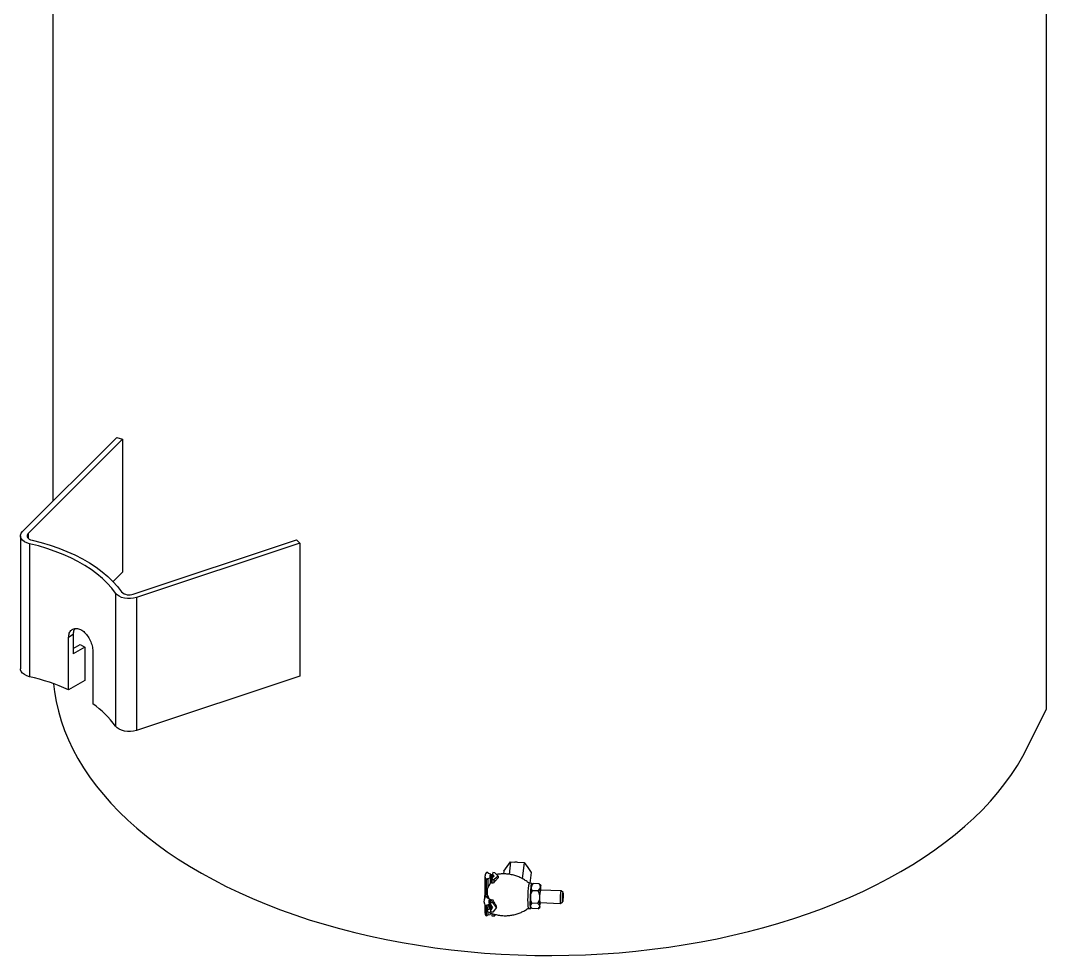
# Model space of a CAD drawing. Header units: millimetres. Extents: x 118006 to 124636, y -130611 to -125922.
# Drawn here: x 122262 to 122766, y -129395 to -128936 of the extents above; entities that cross this region are included whole.
import ezdxf

# ---------------------------------------------------------------- set-up
doc = ezdxf.new("R2010")
doc.units = ezdxf.units.MM
doc.header["$LTSCALE"] = 13
doc.layers.add('几何体', color=7, linetype='Continuous')

msp = doc.modelspace()

# ---------------------------------------------------------------- linework, layer by layer
at = {"layer": '几何体'}
for p, q in [((122765.66, -129274.24), (122765.66, -128706.22)), ((122277.66, -128923.44), (122277.66, -129172.11)), ((122262.7, -129187.08), (122308.98, -129140.8)), ((122311.75, -129141.72), (122265.47, -129188)), ((122308.98, -129140.8), (122311.75, -129141.72)), ((122311.75, -129141.72), (122311.75, -129207.04)), ((122265.47, -129188), (122265.47, -129190.31)), ((122261.73, -129189.16), (122261.73, -129254.48)), ((122266.22, -129193.01), (122266.22, -129258.33)), ((122317.1, -129217.81), (122397.27, -129191.09)), ((122398.87, -129192.69), (122318.7, -129219.41)), ((122397.27, -129191.09), (122398.87, -129192.69)), ((122398.87, -129192.69), (122398.87, -129258.01)), ((122311.75, -129207.04), (122307.19, -129211.61)), ((122308.43, -129217.38), (122308.43, -129282.7)), ((122318.7, -129219.41), (122318.7, -129284.73)), ((122287.61, -129237.69), (122285.33, -129239.01)), ((122287.61, -129237.69), (122287.61, -129247.16)), ((122285.33, -129264.81), (122285.33, -129239.01)), ((122287.61, -129244.55), (122291, -129242.59)), ((122291, -129242.59), (122293.26, -129243.9)), ((122293.26, -129243.9), (122287.61, -129247.16)), ((122293.26, -129243.9), (122293.26, -129260.23)), ((122297.21, -129245.86), (122297.21, -129271.67)), ((122398.87, -129258.01), (122318.7, -129284.73)), ((122293.26, -129260.23), (122285.33, -129264.81)), ((122500.78, -129351.6), (122502.46, -129349.29)), ((122502.46, -129349.29), (122501.68, -129355.45)), ((122502.46, -129349.29), (122505.81, -129349.43)), ((122505.81, -129349.43), (122509.17, -129349.58)), ((122509.17, -129349.58), (122508.14, -129357.61)), ((122509.17, -129349.58), (122510.84, -129352.02)), ((122491.55, -129355), (122490.85, -129354.4)), ((122493.7, -129354.59), (122493.6, -129355.37)), ((122494.74, -129354.63), (122493.7, -129354.59)), ((122496.33, -129356.4), (122494.74, -129354.63)), ((122499.11, -129353.9), (122498.94, -129355.25)), ((122499.11, -129353.9), (122500.78, -129351.6)), ((122510.84, -129352.02), (122512.52, -129354.47)), ((122512.52, -129354.47), (122511.84, -129359.82)), ((122489.84, -129356.4), (122489.84, -129364.95)), ((122490.4, -129357.92), (122491.24, -129357.44)), ((122490.4, -129357.92), (122490.4, -129364.38)), ((122491.24, -129357.44), (122492.49, -129357.22)), ((122491.24, -129357.44), (122491.24, -129361.85)), ((122492.67, -129355.33), (122491.55, -129355)), ((122492.49, -129357.22), (122492.49, -129359.89)), ((122492.67, -129355.33), (122492.67, -129359.84)), ((122493.6, -129356.01), (122492.67, -129356.3)), ((122492.67, -129356.54), (122492.88, -129356.52)), ((122492.88, -129356.52), (122493.7, -129356.31)), ((122492.88, -129359.79), (122492.88, -129356.52)), ((122493.37, -129357.19), (122493.27, -129357.97)), ((122493.27, -129357.97), (122494.31, -129358.01)), ((122493.27, -129357.97), (122493.27, -129359.69)), ((122494.38, -129356.32), (122493.37, -129357.19)), ((122494.38, -129356.32), (122493.6, -129355.37)), ((122493.6, -129356.99), (122493.6, -129355.37)), ((122496.33, -129356.4), (122494.31, -129358.01)), ((122494.31, -129359.48), (122494.31, -129358.01)), ((122496.33, -129356.4), (122496.33, -129357.19)), ((122490.4, -129364.38), (122490.2, -129365.92)), ((122492.45, -129359.9), (122491.04, -129362.16)), ((122493.27, -129359.69), (122492.45, -129359.9)), ((122512.85, -129359.86), (122511.56, -129359.8)), ((122513.06, -129363.48), (122512.29, -129365.36)), ((122512.67, -129360.99), (122512.5, -129362.35)), ((122513.51, -129359.91), (122512.67, -129360.99)), ((122513.42, -129360), (122512.8, -129360.57)), ((122516.04, -129363.61), (122513.06, -129363.48)), ((122513.43, -129360.01), (122513.51, -129359.91)), ((122516.49, -129360.04), (122513.51, -129359.91)), ((122516.04, -129363.61), (122516.88, -129362.53)), ((122516.49, -129360.04), (122516.9, -129360.48)), ((122517.05, -129361.17), (122516.88, -129362.53)), ((122517.22, -129360.76), (122516.94, -129360.45)), ((122527.29, -129363.62), (122517.1, -129363.18)), ((122517.35, -129361.86), (122517.26, -129360.87)), ((122528.19, -129364.43), (122527.3, -129363.62)), ((122489.85, -129364.93), (122489.42, -129368.26)), ((122490.88, -129365.29), (122491.96, -129367.6)), ((122491.1, -129365.75), (122490.95, -129366.9)), ((122491.96, -129367.6), (122492.41, -129367.72)), ((122492.39, -129367.84), (122492.1, -129370.11)), ((122492.13, -129369.88), (122492.45, -129369.29)), ((122492.24, -129370.93), (122492.45, -129369.29)), ((122492.41, -129367.84), (122492.83, -129367.94)), ((122492.45, -129369.29), (122492.68, -129369.3)), ((122492.49, -129367.86), (122492.49, -129369.3)), ((122492.67, -129367.91), (122492.67, -129369.3)), ((122492.83, -129367.94), (122492.68, -129369.16)), ((122492.68, -129369.16), (122493.73, -129369.21)), ((122492.68, -129370.27), (122492.68, -129369.16)), ((122493.86, -129368.17), (122492.83, -129367.94)), ((122493.73, -129369.21), (122493.86, -129368.17)), ((122495.53, -129371.68), (122493.73, -129369.21)), ((122512.29, -129365.36), (122512.2, -129367.71)), ((122512.83, -129369.65), (122512.2, -129370.42)), ((122515.81, -129369.77), (122512.83, -129369.65)), ((122515.81, -129369.77), (122516.58, -129367.89)), ((122516.67, -129365.55), (122516.58, -129367.89)), ((122516.84, -129369.29), (122527.03, -129369.72)), ((122527.04, -129369.72), (122527.99, -129368.98)), ((122489.84, -129370.49), (122489.84, -129374.32)), ((122490.4, -129370.78), (122490.4, -129375.84)), ((122490.88, -129373.14), (122491.04, -129371.85)), ((122491.96, -129372.59), (122490.88, -129373.14)), ((122491.04, -129371.85), (122491.99, -129370.14)), ((122491.24, -129370.31), (122491.24, -129371.5)), ((122491.24, -129373.76), (122491.24, -129375.36)), ((122491.96, -129372.59), (122492.17, -129370.99)), ((122492.41, -129372.71), (122491.96, -129372.59)), ((122492.17, -129370.99), (122492.61, -129371.01)), ((122492.24, -129370.93), (122492.62, -129370.95)), ((122492.62, -129370.95), (122492.41, -129372.63)), ((122492.7, -129372.71), (122492.41, -129372.63)), ((122492.49, -129374.31), (122492.49, -129375.15)), ((122493.58, -129371.6), (122492.68, -129370.27)), ((122492.68, -129372.85), (122492.95, -129370.68)), ((122493.58, -129371.6), (122492.68, -129372.85)), ((122492.68, -129373.96), (122492.68, -129372.85)), ((122493.73, -129374), (122492.68, -129373.96)), ((122493.27, -129374.61), (122493.27, -129375.89)), ((122495.53, -129371.68), (122493.73, -129374)), ((122495.53, -129371.68), (122495.6, -129371.13)), ((122511.03, -129372.19), (122512.32, -129372.24)), ((122512.2, -129370.42), (122512.29, -129371.41)), ((122512.34, -129371.53), (122512.6, -129371.82)), ((122516.04, -129372.37), (122513.06, -129372.25)), ((122516.03, -129372.39), (122516.75, -129371.72)), ((122516.04, -129372.37), (122516.67, -129371.6)), ((122516.58, -129370.61), (122516.67, -129371.6)), ((122516.88, -129371.3), (122517.05, -129369.94)), ((122490.4, -129375.84), (122491.24, -129375.36)), ((122491.24, -129375.36), (122492.49, -129375.15)), ((122493.27, -129375.89), (122494.31, -129375.94)), ((122494.31, -129375.94), (122494.31, -129374.95)), ((122495.24, -129375.19), (122494.31, -129375.94))]:
    msp.add_line(p, q, dxfattribs=at)
at = {"layer": '几何体', "flags": 128}
for points in [[(122266.22, -129193.01), (122264.87, -129192.59), (122263.7, -129192.01), (122262.77, -129191.31), (122262.12, -129190.5), (122261.78, -129189.64), (122261.76, -129188.75), (122262.07, -129187.89), (122262.7, -129187.08)], [(122265.47, -129188), (122265.12, -129188.45), (122264.95, -129188.93), (122264.96, -129189.42), (122265.15, -129189.9), (122265.51, -129190.35), (122266.02, -129190.74), (122266.67, -129191.06), (122267.42, -129191.29)], [(122308.43, -129217.38), (122306.52, -129214.89), (122304.35, -129212.47), (122301.93, -129210.13), (122299.26, -129207.89), (122296.36, -129205.74), (122293.24, -129203.7), (122289.9, -129201.78), (122286.37, -129199.97), (122282.65, -129198.3), (122278.76, -129196.76), (122274.72, -129195.36), (122270.53, -129194.11), (122266.22, -129193.01)], [(122267.42, -129191.29), (122271.92, -129192.44), (122276.28, -129193.75), (122280.49, -129195.21), (122284.54, -129196.81), (122288.42, -129198.55), (122292.1, -129200.43), (122295.57, -129202.44), (122298.82, -129204.56), (122301.85, -129206.8), (122304.62, -129209.14), (122307.15, -129211.57), (122309.41, -129214.09), (122311.4, -129216.68)], [(122318.7, -129219.41), (122317.3, -129219.77), (122315.8, -129219.95), (122314.26, -129219.94), (122312.77, -129219.74), (122311.38, -129219.37), (122310.16, -129218.83), (122309.16, -129218.16), (122308.43, -129217.38)], [(122266.22, -129258.33), (122264.87, -129257.91), (122263.7, -129257.33), (122262.77, -129256.63), (122262.12, -129255.83), (122261.78, -129254.96), (122261.73, -129254.48)], [(122278, -129261.8), (122278.46, -129265.8), (122279.27, -129270.56), (122280.35, -129275.3), (122281.72, -129280.02), (122283.36, -129284.71), (122285.28, -129289.36), (122287.47, -129293.98), (122289.93, -129298.54), (122292.66, -129303.06), (122295.65, -129307.52), (122298.9, -129311.92), (122302.41, -129316.26), (122306.17, -129320.52), (122310.18, -129324.71), (122314.44, -129328.81), (122318.93, -129332.83), (122323.66, -129336.76), (122328.61, -129340.59), (122333.79, -129344.33), (122339.19, -129347.96), (122344.79, -129351.48), (122350.6, -129354.89), (122356.61, -129358.19), (122362.81, -129361.36), (122369.19, -129364.42), (122375.74, -129367.34), (122382.47, -129370.14), (122389.35, -129372.8), (122396.39, -129375.32), (122403.57, -129377.71), (122410.89, -129379.95), (122418.34, -129382.05), (122425.9, -129384.01), (122433.58, -129385.81), (122441.36, -129387.46), (122449.23, -129388.96), (122457.18, -129390.3), (122465.21, -129391.48), (122473.3, -129392.51), (122481.45, -129393.38), (122489.64, -129394.09), (122497.88, -129394.64), (122506.14, -129395.02), (122514.41, -129395.24), (122522.7, -129395.31), (122530.98, -129395.2), (122539.26, -129394.94), (122547.51, -129394.51), (122555.74, -129393.93), (122563.92, -129393.18), (122572.06, -129392.27), (122580.13, -129391.2), (122588.15, -129389.98), (122596.08, -129388.6), (122603.93, -129387.06), (122611.68, -129385.37), (122619.33, -129383.53), (122626.86, -129381.54), (122634.28, -129379.41), (122641.57, -129377.13), (122648.71, -129374.71), (122655.71, -129372.15), (122662.56, -129369.45), (122669.24, -129366.62), (122675.75, -129363.66), (122682.09, -129360.58), (122688.24, -129357.38), (122694.2, -129354.05)], [(122694.2, -129354.05), (122699.96, -129350.61), (122705.51, -129347.06), (122710.85, -129343.4), (122715.98, -129339.64), (122720.88, -129335.79), (122725.54, -129331.83), (122729.98, -129327.79), (122734.17, -129323.67), (122738.12, -129319.46), (122741.82, -129315.18), (122745.27, -129310.83), (122748.45, -129306.41), (122751.38, -129301.94), (122754.04, -129297.41), (122765.66, -129274.24)], [(122318.7, -129284.73), (122317.3, -129285.09), (122315.8, -129285.27), (122314.26, -129285.26), (122312.77, -129285.07), (122311.38, -129284.69), (122310.16, -129284.15), (122309.16, -129283.48), (122308.43, -129282.7)], [(122505.75, -129349.43), (122504.52, -129349.5), (122504.23, -129349.55)], [(122512.49, -129371.78), (122512.44, -129371.99), (122512.35, -129372.23), (122512.27, -129372.18), (122512.21, -129371.84), (122512.17, -129371.24), (122512.14, -129370.39), (122512.13, -129369.34), (122512.15, -129368.13), (122512.19, -129366.83), (122512.24, -129365.49), (122512.31, -129364.18), (122512.4, -129362.96), (122512.49, -129361.88), (122512.59, -129360.99)], [(122512.59, -129360.99), (122512.68, -129360.34), (122512.78, -129359.96), (122512.86, -129359.86), (122512.93, -129360.05), (122512.98, -129360.4)], [(122517.05, -129361.17), (122517.08, -129361.03), (122517.11, -129360.91), (122517.14, -129360.82), (122517.17, -129360.77), (122517.19, -129360.75), (122517.22, -129360.76), (122517.24, -129360.8), (122517.26, -129360.87)], [(122527.04, -129369.72), (122527.03, -129369.72), (122526.98, -129369.56), (122526.95, -129369.11), (122526.93, -129368.43), (122526.95, -129367.57), (122526.98, -129366.62), (122527.03, -129365.68), (122527.09, -129364.84), (122527.16, -129364.17)], [(122527.16, -129364.17), (122527.23, -129363.75), (122527.29, -129363.62), (122527.3, -129363.62)], [(122528.08, -129364.84), (122528.14, -129364.5), (122528.2, -129364.45), (122528.23, -129364.7), (122528.25, -129365.23), (122528.24, -129365.95), (122528.22, -129366.78), (122528.17, -129367.6), (122528.11, -129368.3), (122528.05, -129368.78), (122528, -129368.98), (122527.95, -129368.88), (122527.92, -129368.48), (122527.92, -129367.84), (122527.93, -129367.05), (122527.97, -129366.22), (122528.02, -129365.44), (122528.08, -129364.84)], [(122517.05, -129369.94), (122517.08, -129369.62), (122517.11, -129369.3)], [(122516.88, -129371.3), (122516.85, -129371.45), (122516.82, -129371.56), (122516.79, -129371.65), (122516.76, -129371.7), (122516.74, -129371.73), (122516.71, -129371.72), (122516.69, -129371.67), (122516.67, -129371.6)]]:
    msp.add_lwpolyline(points, dxfattribs=at)
at = {"layer": '几何体'}
for centre, radius, start, end in [((122315.14, -129212.75), 5.42, 226.376, 291.2182), ((122243.82, -129355.84), 100.05, 65.4841, 77.0606), ((122269.87, -129310.7), 47.66, 35.9862, 54.9953), ((122492.34, -129356.37), 2.48, 127.0154, 218.4792), ((122493.75, -129356.39), 1.51, 135.3715, 213.5303), ((122626.1, -129370.83), 135.33, 176.3251, 177.6499), ((122559.91, -129367.7), 49.08, 172.0789, 185.2472), ((122513.59, -129360.87), 2.29, 152.2614, 181.6038), ((122579.06, -129368.52), 66.85, 174.7017, 177.2934), ((122513.74, -129361.08), 1.07, 151.3987, 175.1074), ((122583.44, -129368.7), 66.85, 174.7017, 177.2934), ((122535.4, -129367.02), 18.7, 168.1684, 186.9745), ((122481.13, -129363.04), 36.24, 359.7515, 1.8588), ((122628.24, -129371.16), 135.88, 178.5491, 178.5998), ((122560.35, -129369.07), 48.16, 178.3844, 181.6156), ((122564.72, -129369.25), 48.16, 178.3844, 181.6156), ((122492.31, -129374.28), 2.46, 180.9811, 219.2593), ((122491.78, -129373.19), 0.9, 176.7448, 212.7146), ((122523.11, -129371.42), 30.73, 182.272, 182.4086), ((122512.52, -129371.39), 0.232, 185.1818, 216.8269)]:
    msp.add_arc(centre, radius, start, end, dxfattribs=at)
for centre, major_axis, ratio, start_param, end_param in [((122496.33, -129365.36), (6.33, 5.34), 0.536942, 2.225995, 3.206334), ((122493.29, -129365.23), (-5.22, 6.43), 0.346325, 1.399875, 1.549692), ((122497.1, -129365.39), (17.05, -6.19), 0.20273, 4.417652, 4.470971), ((122493, -129365.22), (4.79, 6.18), 0.269075, 3.794173, 3.961569), ((122496.33, -129365.36), (15.53, 4.98), 0.210233, 4.291723, 4.369573), ((122494.66, -129365.29), (4.14, 6.25), 0.249316, 3.754941, 3.775518)]:
    msp.add_ellipse(centre, major_axis=major_axis, ratio=ratio, start_param=start_param, end_param=end_param, dxfattribs=at)
for points, knots in [([(122285.33, -129239.01), (122285.4, -129238.27), (122285.55, -129236.8), (122286.67, -129235.28), (122288.28, -129234.52), (122290.25, -129234.66), (122292.29, -129235.69), (122294.17, -129237.5), (122295.71, -129239.87), (122296.77, -129242.51), (122297.18, -129244.56), (122297.2, -129245.6), (122297.21, -129245.86)], [0, 0, 0, 0, 0.106934, 0.213852, 0.321172, 0.428759, 0.53591, 0.642607, 0.749532, 0.857015, 0.964521, 1, 1, 1, 1]), ([(122288.59, -129234.69), (122288.47, -129234.79), (122287.92, -129235.3), (122287.66, -129236.45), (122287.62, -129237.44), (122287.61, -129237.69)], [0, 0, 0, 0, 0.166452, 0.793785, 1, 1, 1, 1]), ([(122493.27, -129359.69), (122493.32, -129359.68), (122493.67, -129359.6), (122494.02, -129359.54), (122494.31, -129359.48)], [0, 0, 0, 0, 0.158377, 1, 1, 1, 1]), ([(122494.31, -129359.48), (122494.64, -129359.06), (122495.29, -129358.2), (122495.98, -129357.52), (122496.33, -129357.19)], [0, 0, 0, 0, 0.493971, 1, 1, 1, 1]), ([(122511.61, -129359.87), (122511.26, -129359.57), (122510.37, -129358.83), (122508.81, -129357.83), (122506.95, -129356.88), (122504.99, -129356.13), (122502.89, -129355.58), (122500.69, -129355.25), (122498.44, -129355.2), (122496.73, -129355.31), (122495.8, -129355.51), (122495.57, -129355.56)], [0, 0, 0, 0, 0.081178, 0.202009, 0.32354, 0.445554, 0.567895, 0.70207, 0.832881, 0.96028, 1, 1, 1, 1]), ([(122512.5, -129362.35), (122512.52, -129362.43), (122512.63, -129362.82), (122512.87, -129363.19), (122513.06, -129363.48)], [0, 0, 0, 0, 0.217606, 1, 1, 1, 1]), ([(122516.67, -129365.55), (122516.64, -129365.4), (122516.51, -129364.73), (122516.24, -129364.1), (122516.04, -129363.61)], [0, 0, 0, 0, 0.2176056, 1, 1, 1, 1]), ([(122517.05, -129361.17), (122517.03, -129361.09), (122516.92, -129360.7), (122516.68, -129360.33), (122516.49, -129360.04)], [0, 0, 0, 0, 0.2176062, 1, 1, 1, 1]), ([(122492.11, -129367.57), (122491.99, -129367.87), (122491.73, -129368.51), (122491.76, -129369.41), (122491.99, -129369.9), (122492.1, -129370.11)], [0, 0, 0, 0, 0.32069, 0.69842, 1, 1, 1, 1]), ([(122495.6, -129371.13), (122495.3, -129370.67), (122494.69, -129369.74), (122494.14, -129368.7), (122493.86, -129368.17)], [0, 0, 0, 0, 0.494023, 1, 1, 1, 1]), ([(122512.2, -129367.71), (122512.23, -129367.85), (122512.36, -129368.52), (122512.63, -129369.15), (122512.83, -129369.65)], [0, 0, 0, 0, 0.217606, 1, 1, 1, 1]), ([(122491.01, -129373.64), (122491.29, -129373.79), (122492.18, -129374.26), (122493.8, -129374.85), (122495.89, -129375.41), (122498.09, -129375.72), (122500.34, -129375.79), (122502.53, -129375.6), (122504.63, -129375.18), (122506.62, -129374.56), (122508.48, -129373.74), (122509.97, -129372.93), (122510.8, -129372.34), (122511.08, -129372.13)], [0, 0, 0, 0, 0.044386, 0.143343, 0.242566, 0.351386, 0.457477, 0.560803, 0.661589, 0.759975, 0.856023, 0.949735, 1, 1, 1, 1]), ([(122512.29, -129371.41), (122512.33, -129371.47), (122512.51, -129371.76), (122512.82, -129372.03), (122513.06, -129372.25)], [0, 0, 0, 0, 0.217606, 1, 1, 1, 1]), ([(122516.58, -129370.61), (122516.54, -129370.55), (122516.36, -129370.26), (122516.05, -129369.99), (122515.81, -129369.77)], [0, 0, 0, 0, 0.217606, 1, 1, 1, 1])]:
    msp.add_open_spline(points, degree=3, knots=knots, dxfattribs=at)

doc.saveas('drawing.dxf')
